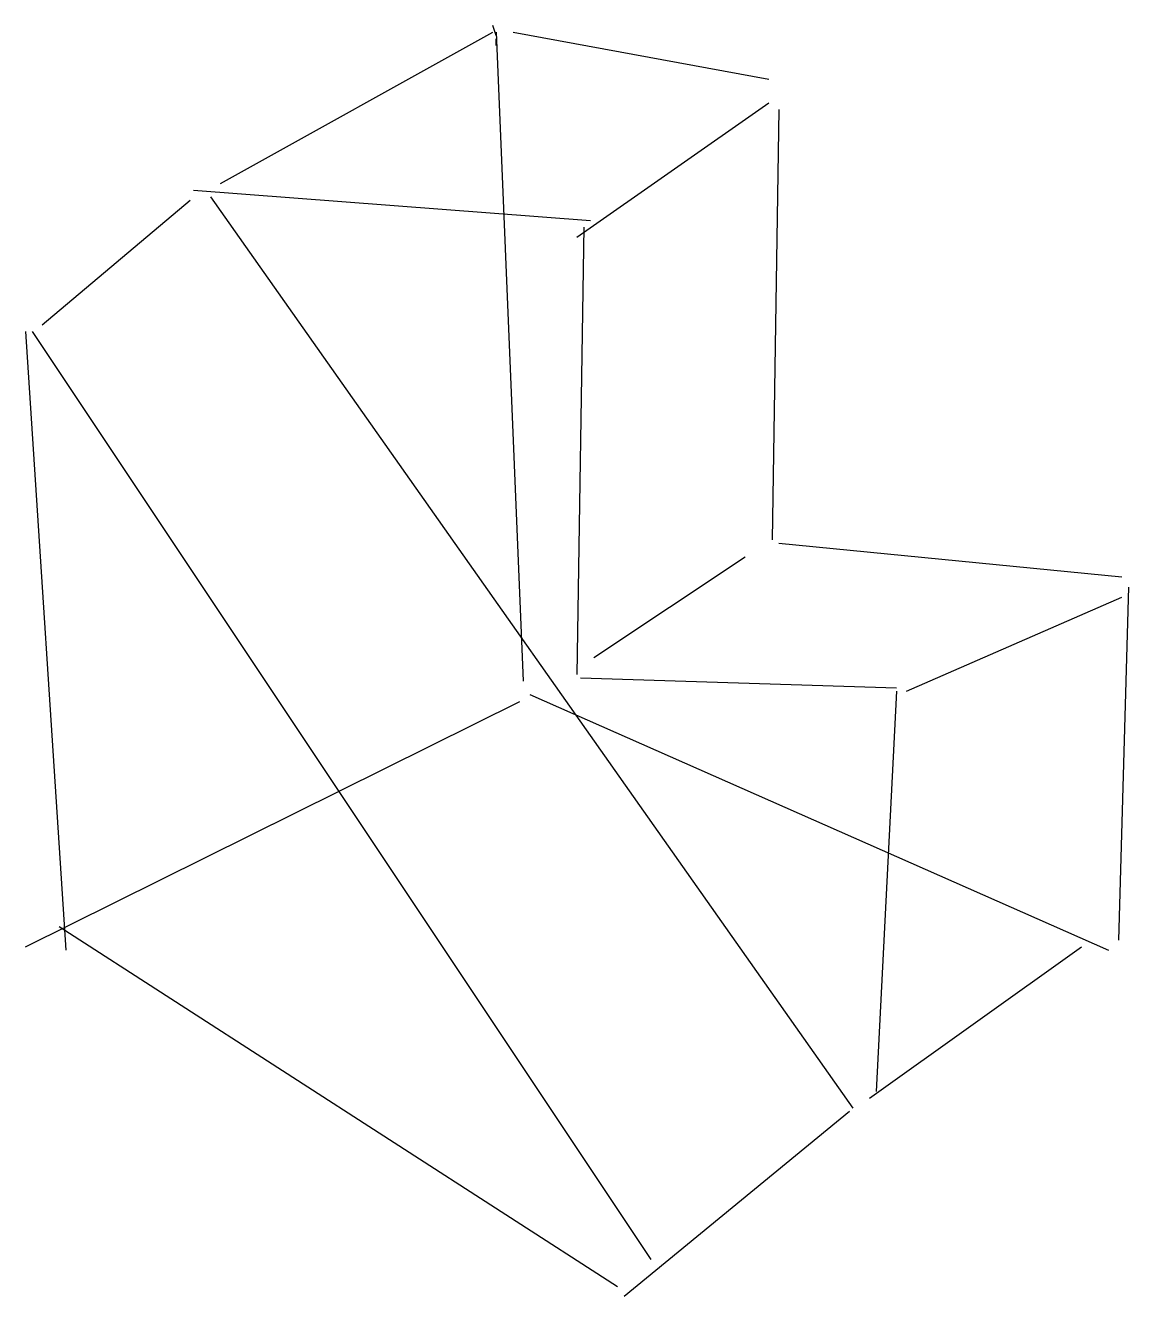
# Model space of a CAD drawing. Header units: metres. Extents: x 84 to 216, y 88 to 240.
import ezdxf

# ---------------------------------------------------------------- set-up
doc = ezdxf.new("R2010")
doc.units = ezdxf.units.M

msp = doc.modelspace()

# ---------------------------------------------------------------- linework, layer by layer
at = {"color": 0, "linetype": 'CONTINUOUS'}
for p, q in [((140.004653, 239.032334), (139.602918, 240.237539)), ((107.062382, 221.355994), (139.602918, 239.434069)), ((140.004653, 239.434069), (143.218533, 161.899211)), ((140.004653, 237.827129), (140.004653, 238.630599)), ((142.013328, 239.434069), (172.545189, 233.809779)), ((149.646293, 214.928233), (172.545189, 230.997634)), ((173.750394, 230.194164), (172.946924, 178.772082)), ((103.848502, 220.552524), (151.253233, 216.936909)), ((85.770426, 204.483123), (103.446767, 219.347319)), ((105.857177, 219.749054), (182.588565, 110.878864)), ((150.449763, 216.133438), (149.646293, 162.702681)), ((83.761751, 203.679653), (88.582571, 129.76041)), ((84.565221, 203.679653), (158.484464, 92.800789)), ((173.750394, 178.370347), (214.727366, 174.352997)), ((151.654968, 164.711356), (169.733044, 176.763407)), ((215.530836, 173.147792), (214.325631, 130.965615)), ((189.016325, 160.694006), (214.727366, 171.942587)), ((150.048028, 162.300946), (187.81112, 161.095741)), ((83.761751, 130.162145), (142.816798, 159.488801)), ((144.022003, 160.292271), (213.120426, 129.76041)), ((187.81112, 160.694006), (185.40071, 112.887539)), ((87.779101, 132.572555), (154.467114, 89.586909)), ((184.59724, 112.084069), (209.906546, 130.162145)), ((182.18683, 110.477129), (155.270584, 88.381703))]:
    msp.add_line(p, q, dxfattribs=at)

doc.saveas('drawing.dxf')
